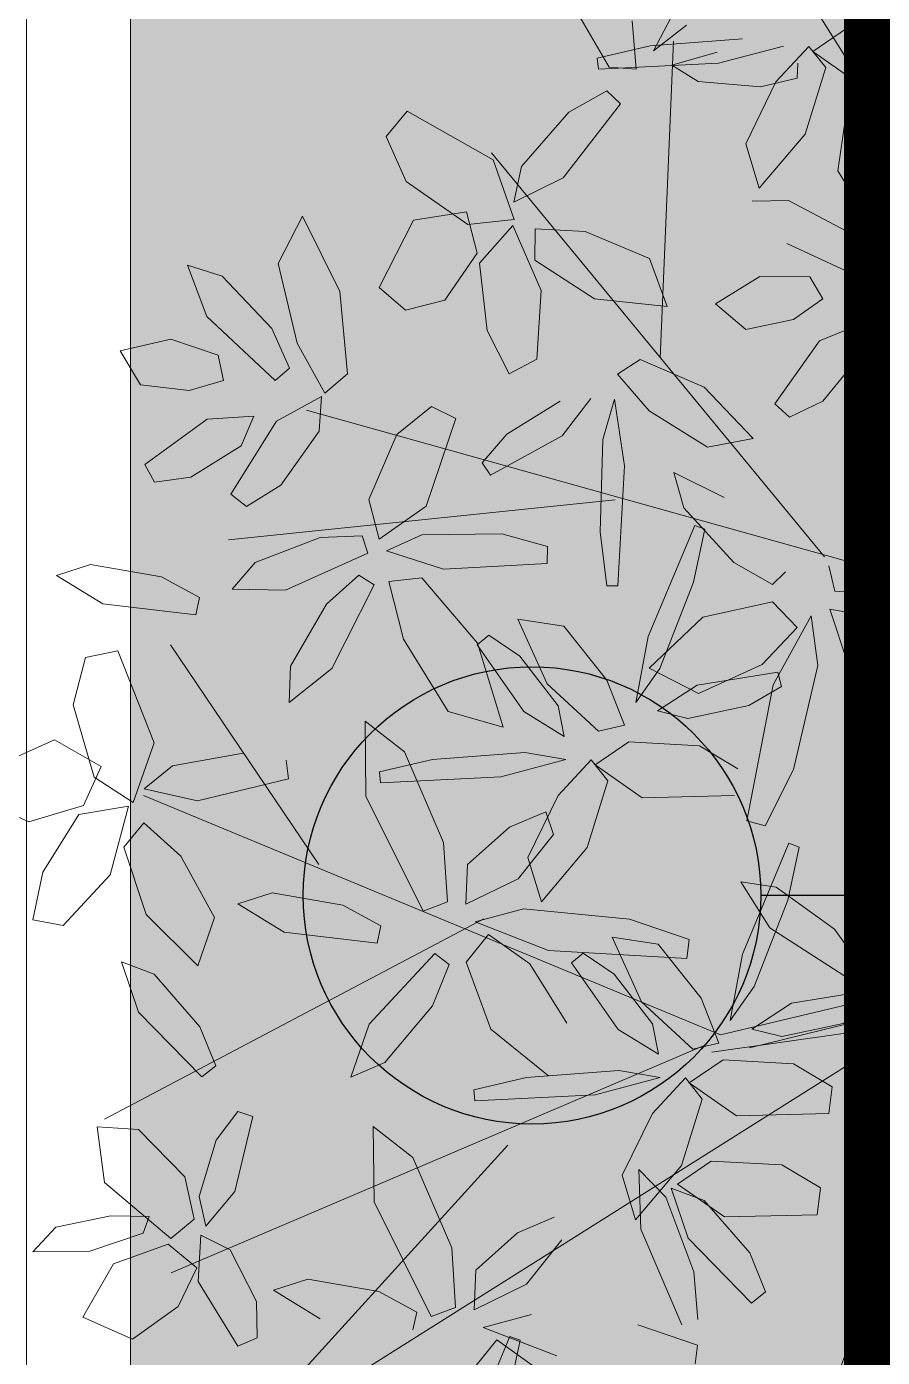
# Model space of a CAD drawing. Header units: metres. Extents: x 349703 to 349913, y 9282546 to 9282694.
# Drawn here: x 349772.334 to 349773.157, y 9282634.592 to 9282635.872 of the extents above; entities that cross this region are included whole.
import ezdxf

# ---------------------------------------------------------------- set-up
doc = ezdxf.new("R2010")
doc.units = ezdxf.units.M
doc.header["$LTSCALE"] = 0.25
for name, color, linetype, lineweight in [('AREA-VERDE', 3, 'CONTINUOUS', 9), ('ARQ-FONDO', 253, 'CONTINUOUS', 9), ('LLORAD-SIMB', 1, 'CONTINUOUS', 25), ('LLORAD-TRAMO', 1, 'CONTINUOUS', 70)]:
    doc.layers.add(name, color=color, linetype=linetype, lineweight=lineweight)

# ---------------------------------------------------------------- blocks, each defined once
blk = doc.blocks.new('67')
at = {"layer": 'AREA-VERDE', "lineweight": 0, "true_color": 0xc4e4b2, "transparency": 33554687}
h = blk.add_hatch(color=3, dxfattribs=at)
h.dxf.hatch_style = 1
h.paths.add_polyline_path([(349446.7844, 9282633.4262), (349448.4105, 9282633.4262), (349448.4105, 9282637.096), (349446.7844, 9282637.096)])
at = {"layer": 'ARQ-FONDO', "flags": 128}
blk.add_lwpolyline([(349446.6839, 9282641.1169), (349448.5105, 9282641.1169), (349448.5105, 9282603.1406), (349448.054, 9282603.1406), (349448.054, 9282603.2406), (349447.8216, 9282603.2406), (349447.8216, 9282622.86), (349446.6844, 9282622.86), (349446.6844, 9282641.1169)], dxfattribs=at)
at = {"layer": 'ARQ-FONDO'}
blk.add_lwpolyline([(349446.7844, 9282637.096), (349448.4105, 9282637.096), (349448.4105, 9282633.4262), (349446.7844, 9282633.4262)], close=True, dxfattribs=at)
blk = doc.blocks.new('ARR2')
at = {"layer": 'ARQ-FONDO', "lineweight": 5}
for p, q in [((2740.9083, 1214.8699), (2740.3874, 1215.6998)), ((2740.2011, 1215.5801), (2740.2447, 1215.6629)), ((2740.1395, 1215.5571), (2740.0908, 1215.6409)), ((2740.1716, 1215.6216), (2740.1769, 1215.5545)), ((2740.2471, 1215.6155), (2740.2011, 1215.5801)), ((2740.4696, 1215.6112), (2740.4227, 1215.5791)), ((2740.5679, 1215.6056), (2740.4696, 1215.6112)), ((2740.1965, 1215.5868), (2740.325, 1215.5964)), ((2740.2106, 1215.153), (2740.2292, 1215.5932)), ((2740.1231, 1215.5696), (2740.1965, 1215.5868)), ((2740.1246, 1215.5544), (2740.1231, 1215.5696)), ((2740.2265, 1215.5599), (2740.2898, 1215.578)), ((2740.3822, 1215.5865), (2740.2916, 1215.5626)), ((2740.3715, 1215.5367), (2740.4174, 1215.5861)), ((2740.4174, 1215.5861), (2740.4407, 1215.5567)), ((2740.4227, 1215.5791), (2740.4881, 1215.5333)), ((2740.2916, 1215.5626), (2740.1246, 1215.5544)), ((2740.1769, 1215.5545), (2740.1395, 1215.5571)), ((2740.2634, 1215.5374), (2740.2265, 1215.5599)), ((2740.4021, 1215.5626), (2740.4012, 1215.5418)), ((2740.4407, 1215.5567), (2740.412, 1215.4642)), ((2740.3501, 1215.53), (2740.2634, 1215.5374)), ((2740.3295, 1215.4506), (2740.3715, 1215.5367)), ((2740.4012, 1215.5418), (2740.3501, 1215.53)), ((2740.1362, 1215.5242), (2740.0835, 1215.4945)), ((2740.1553, 1215.5061), (2740.1362, 1215.5242)), ((2739.8586, 1215.4962), (2739.8296, 1215.4607)), ((2739.9781, 1215.4281), (2739.8586, 1215.4962)), ((2740.0756, 1215.4032), (2740.1553, 1215.5061)), ((2740.0835, 1215.4945), (2740.0179, 1215.4191)), ((2740.4684, 1215.4864), (2740.4573, 1215.4131)), ((2739.8296, 1215.4607), (2739.8571, 1215.3984)), ((2740.412, 1215.4642), (2740.3481, 1215.3887)), ((2740.3481, 1215.3887), (2740.3295, 1215.4506)), ((2740.4388, 1214.8759), (2739.976, 1215.4379)), ((2740.0073, 1215.3451), (2739.9781, 1215.4281)), ((2740.0179, 1215.4191), (2740.0071, 1215.3694)), ((2740.0071, 1215.3694), (2740.0756, 1215.4032)), ((2740.4573, 1215.4131), (2740.5173, 1215.3163)), ((2739.8571, 1215.3984), (2739.9431, 1215.3383)), ((2740.389, 1215.3716), (2740.3382, 1215.371)), ((2740.4773, 1215.3247), (2740.389, 1215.3716)), ((2739.7133, 1215.35), (2739.6795, 1215.2841)), ((2739.7653, 1215.2453), (2739.7133, 1215.35)), ((2739.9413, 1215.356), (2739.8676, 1215.3444)), ((2739.9561, 1215.2983), (2739.9413, 1215.356)), ((2739.8676, 1215.3444), (2739.8196, 1215.2508)), ((2739.9431, 1215.3383), (2740.0073, 1215.3451)), ((2740.0056, 1215.3371), (2739.9592, 1215.2846)), ((2740.0452, 1215.2467), (2740.0056, 1215.3371)), ((2740.0367, 1215.3322), (2740.0362, 1215.2887)), ((2740.106, 1215.3285), (2740.0367, 1215.3322)), ((2740.1957, 1215.291), (2740.106, 1215.3285)), ((2740.3865, 1215.3118), (2740.5047, 1215.2573)), ((2740.5181, 1215.28), (2740.4773, 1215.3247)), ((2740.5173, 1215.3163), (2740.5759, 1215.2626)), ((2739.9112, 1215.2329), (2739.9561, 1215.2983)), ((2739.5532, 1215.2819), (2739.5802, 1215.2105)), ((2739.6016, 1215.2664), (2739.5532, 1215.2819)), ((2739.6795, 1215.2841), (2739.7057, 1215.1732)), ((2739.9592, 1215.2846), (2739.9701, 1215.1908)), ((2740.0362, 1215.2887), (2740.1191, 1215.2351)), ((2740.22, 1215.2242), (2740.1957, 1215.291)), ((2740.5047, 1215.2573), (2740.5181, 1215.28)), ((2739.6704, 1215.1939), (2739.6016, 1215.2664)), ((2740.3489, 1215.266), (2740.2873, 1215.2282)), ((2740.4185, 1215.2657), (2740.3489, 1215.266)), ((2740.4367, 1215.2349), (2740.4185, 1215.2657)), ((2739.7758, 1215.1308), (2739.7653, 1215.2453)), ((2739.8196, 1215.2508), (2739.8566, 1215.2193)), ((2740.0388, 1215.1509), (2740.0452, 1215.2467)), ((2739.8566, 1215.2193), (2739.9112, 1215.2329)), ((2740.1191, 1215.2351), (2740.22, 1215.2242)), ((2740.2873, 1215.2282), (2740.3294, 1215.1922)), ((2740.396, 1215.2062), (2740.4367, 1215.2349)), ((2739.5802, 1215.2105), (2739.675, 1215.1212)), ((2740.3294, 1215.1922), (2740.396, 1215.2062)), ((2740.4924, 1215.2011), (2740.4321, 1215.1766)), ((2740.4887, 1215.156), (2740.4924, 1215.2011)), ((2740.5243, 1215.2046), (2740.4964, 1215.088)), ((2739.6949, 1215.1385), (2739.6704, 1215.1939)), ((2739.9701, 1215.1908), (2740.0006, 1215.1305)), ((2739.53, 1215.179), (2739.4596, 1215.1626)), ((2739.4596, 1215.1626), (2739.4881, 1215.1152)), ((2739.5959, 1215.1565), (2739.53, 1215.179)), ((2739.7057, 1215.1732), (2739.7441, 1215.1036)), ((2740.4321, 1215.1766), (2740.3701, 1215.089)), ((2739.6034, 1215.1216), (2739.5959, 1215.1565)), ((2740.0006, 1215.1305), (2740.0388, 1215.1509)), ((2740.151, 1215.1302), (2740.1826, 1215.1504)), ((2740.1826, 1215.1504), (2740.2716, 1215.112)), ((2740.4365, 1215.0925), (2740.4887, 1215.156)), ((2739.675, 1215.1212), (2739.6949, 1215.1385)), ((2739.7441, 1215.1036), (2739.7758, 1215.1308)), ((2740.1952, 1215.0794), (2740.151, 1215.1302)), ((2739.4881, 1215.1152), (2739.5557, 1215.1074)), ((2739.5557, 1215.1074), (2739.6034, 1215.1216)), ((2740.2716, 1215.112), (2740.34, 1215.0406)), ((2739.7396, 1215.0992), (2739.6768, 1215.065)), ((2739.7365, 1215.0507), (2739.7396, 1215.0992)), ((2739.9972, 1215.0468), (2740.0713, 1215.0925)), ((2740.1143, 1215.0964), (2740.0742, 1215.0442)), ((2740.1309, 1215.0394), (2740.1468, 1215.0953)), ((2740.1468, 1215.0953), (2740.161, 1215.0027)), ((2740.3701, 1215.089), (2740.3905, 1215.0702)), ((2740.3905, 1215.0702), (2740.4365, 1215.0925)), ((2739.6455, 1215.0719), (2739.5805, 1215.0678)), ((2739.6277, 1215.0303), (2739.6455, 1215.0719)), ((2740.9134, 1214.7457), (2739.7186, 1215.0803)), ((2739.8927, 1215.0854), (2739.8445, 1215.0461)), ((2739.9262, 1215.0684), (2739.8927, 1215.0854)), ((2740.2764, 1215.0286), (2740.1952, 1215.0794)), ((2740.4964, 1215.088), (2740.5225, 1215.0785)), ((2739.5805, 1215.0678), (2739.4939, 1215.0044)), ((2739.6768, 1215.065), (2739.6133, 1214.9633)), ((2739.885, 1214.9464), (2739.9262, 1215.0684)), ((2739.6829, 1214.976), (2739.7365, 1215.0507)), ((2739.8445, 1215.0461), (2739.8056, 1214.9557)), ((2739.9632, 1215.007), (2739.9972, 1215.0468)), ((2740.0742, 1215.0442), (2739.9748, 1214.9897)), ((2740.1269, 1214.9107), (2740.1309, 1215.0394)), ((2740.34, 1215.0406), (2740.2764, 1215.0286)), ((2739.558, 1214.9867), (2739.6277, 1215.0303)), ((2739.4939, 1215.0044), (2739.5073, 1214.9801)), ((2739.9748, 1214.9897), (2739.9632, 1215.007)), ((2740.161, 1215.0027), (2740.1516, 1214.8357)), ((2739.5073, 1214.9801), (2739.558, 1214.9867)), ((2740.2295, 1214.9936), (2740.2993, 1214.9588)), ((2740.2433, 1214.9442), (2740.2295, 1214.9936)), ((2739.6133, 1214.9633), (2739.6351, 1214.946)), ((2739.6351, 1214.946), (2739.6829, 1214.976)), ((2740.1478, 1214.9555), (2739.6101, 1214.8999)), ((2739.8056, 1214.9557), (2739.8197, 1214.9006)), ((2739.8197, 1214.9006), (2739.885, 1214.9464)), ((2740.3129, 1214.8681), (2740.2433, 1214.9442)), ((2739.7376, 1214.9031), (2739.6474, 1214.8683)), ((2739.7961, 1214.9051), (2739.7376, 1214.9031)), ((2739.804, 1214.8814), (2739.7961, 1214.9051)), ((2739.879, 1214.9068), (2739.8301, 1214.8844)), ((2739.9901, 1214.9079), (2739.879, 1214.9068)), ((2740.054, 1214.8904), (2739.9901, 1214.9079)), ((2740.1363, 1214.8359), (2740.1269, 1214.9107)), ((2740.194, 1214.7655), (2740.2585, 1214.9199)), ((2740.2728, 1214.9146), (2740.2568, 1214.841)), ((2740.2585, 1214.9199), (2740.2728, 1214.9146)), ((2740.0534, 1214.8668), (2740.054, 1214.8904)), ((2739.6474, 1214.8683), (2739.6156, 1214.8313)), ((2739.6893, 1214.8297), (2739.804, 1214.8814)), ((2739.8301, 1214.8844), (2739.9091, 1214.8588)), ((2739.9091, 1214.8588), (2740.0534, 1214.8668)), ((2740.3669, 1214.8376), (2740.3129, 1214.8681)), ((2740.4822, 1214.8564), (2740.5556, 1214.8737)), ((2739.4186, 1214.8655), (2739.3709, 1214.8502)), ((2739.3709, 1214.8502), (2739.4356, 1214.8106)), ((2739.5171, 1214.8484), (2739.4186, 1214.8655)), ((2739.5701, 1214.8197), (2739.5171, 1214.8484)), ((2739.7915, 1214.8504), (2739.7464, 1214.8104)), ((2739.8126, 1214.837), (2739.7915, 1214.8504)), ((2740.3846, 1214.8552), (2740.3669, 1214.8376)), ((2740.4451, 1214.8636), (2740.4533, 1214.8284)), ((2740.4837, 1214.8412), (2740.4822, 1214.8564)), ((2740.6508, 1214.8495), (2740.4837, 1214.8412)), ((2739.6156, 1214.8313), (2739.6893, 1214.8297)), ((2739.754, 1214.7209), (2739.8126, 1214.837)), ((2739.833, 1214.842), (2739.8791, 1214.847)), ((2739.8538, 1214.7616), (2739.833, 1214.842)), ((2739.8791, 1214.847), (2739.9563, 1214.7558)), ((2740.1516, 1214.8357), (2740.1363, 1214.8359)), ((2740.2568, 1214.841), (2740.2102, 1214.7209)), ((2739.4356, 1214.8106), (2739.5648, 1214.7953)), ((2739.5648, 1214.7953), (2739.5701, 1214.8197)), ((2740.3668, 1214.8135), (2740.2699, 1214.792)), ((2740.4009, 1214.7777), (2740.3668, 1214.8135)), ((2740.4533, 1214.8284), (2740.5361, 1214.8228)), ((2739.7464, 1214.8104), (2739.6966, 1214.7238)), ((2740.4206, 1214.794), (2740.3678, 1214.698)), ((2740.4296, 1214.7249), (2740.4206, 1214.794)), ((2740.4466, 1214.8032), (2740.5011, 1214.7936)), ((2740.4721, 1214.7265), (2740.4466, 1214.8032)), ((2740.5011, 1214.7936), (2740.5447, 1214.7292)), ((2740.0127, 1214.7894), (2740.0766, 1214.7795)), ((2740.0534, 1214.6993), (2740.0127, 1214.7894)), ((2740.0766, 1214.7795), (2740.1363, 1214.7046)), ((2740.2699, 1214.792), (2740.1951, 1214.7214)), ((2740.3525, 1214.7262), (2740.4009, 1214.7777)), ((2739.9155, 1214.661), (2739.8538, 1214.7616)), ((2739.9562, 1214.7539), (2739.9722, 1214.7673)), ((2739.9563, 1214.7558), (2739.9924, 1214.6394)), ((2739.9722, 1214.7673), (2740.0154, 1214.7377)), ((2740.1767, 1214.6735), (2740.194, 1214.7655)), ((2739.4565, 1214.7454), (2739.4116, 1214.7359)), ((2739.5069, 1214.6174), (2739.4565, 1214.7454)), ((2739.7357, 1214.4481), (2739.5297, 1214.7537)), ((2740.0209, 1214.6608), (2739.9562, 1214.7539)), ((2740.0154, 1214.7377), (2740.0687, 1214.6688)), ((2739.4116, 1214.7359), (2739.3941, 1214.6702)), ((2739.6966, 1214.7238), (2739.6946, 1214.6737)), ((2739.6946, 1214.6737), (2739.754, 1214.7209)), ((2740.2102, 1214.7209), (2740.1767, 1214.6735)), ((2740.1951, 1214.7214), (2740.2639, 1214.6861)), ((2740.2639, 1214.6861), (2740.3525, 1214.7262)), ((2740.3958, 1214.5805), (2740.4296, 1214.7249)), ((2740.1363, 1214.7046), (2740.1611, 1214.6419)), ((2740.2621, 1214.6975), (2740.3739, 1214.7159)), ((2740.3739, 1214.7159), (2740.3792, 1214.6957)), ((2740.1246, 1214.6335), (2740.0534, 1214.6993)), ((2740.2069, 1214.6617), (2740.2621, 1214.6975)), ((2740.3678, 1214.698), (2740.3311, 1214.5088)), ((2740.3792, 1214.6957), (2740.3339, 1214.6694)), ((2739.3941, 1214.6702), (2739.4234, 1214.5694)), ((2740.0687, 1214.6688), (2740.077, 1214.6264)), ((2740.3339, 1214.6694), (2740.2488, 1214.651)), ((2739.8002, 1214.6476), (2739.8013, 1214.543)), ((2739.8551, 1214.6047), (2739.8002, 1214.6476)), ((2739.9924, 1214.6394), (2739.9155, 1214.661)), ((2740.077, 1214.6264), (2740.0209, 1214.6608)), ((2740.2488, 1214.651), (2740.2069, 1214.6617)), ((2740.1611, 1214.6419), (2740.1246, 1214.6335)), ((2739.3684, 1214.6215), (2739.2724, 1214.5786)), ((2739.4331, 1214.5843), (2739.3684, 1214.6215)), ((2739.4777, 1214.5345), (2739.5069, 1214.6174)), ((2740.1668, 1214.6187), (2740.1199, 1214.5866)), ((2740.2651, 1214.6131), (2740.1668, 1214.6187)), ((2740.3185, 1214.5812), (2740.2651, 1214.6131)), ((2739.6307, 1214.6032), (2739.5323, 1214.5855)), ((2739.6939, 1214.5672), (2739.6904, 1214.5933)), ((2739.8203, 1214.5771), (2739.8937, 1214.5944)), ((2739.9093, 1214.4789), (2739.8551, 1214.6047)), ((2739.8937, 1214.5944), (2740.0221, 1214.604)), ((2740.0793, 1214.594), (2739.9888, 1214.5701)), ((2740.0221, 1214.604), (2740.0793, 1214.594)), ((2740.0687, 1214.5443), (2740.1145, 1214.5936)), ((2740.1145, 1214.5936), (2740.1379, 1214.5643)), ((2739.4085, 1214.5301), (2739.4331, 1214.5843)), ((2739.5323, 1214.5855), (2739.4928, 1214.5535)), ((2739.8217, 1214.5619), (2739.8203, 1214.5771)), ((2739.9888, 1214.5701), (2739.8217, 1214.5619)), ((2740.1199, 1214.5866), (2740.1853, 1214.5408)), ((2740.3567, 1214.502), (2740.3958, 1214.5805)), ((2739.4234, 1214.5694), (2739.4777, 1214.5345)), ((2739.4928, 1214.5535), (2739.5673, 1214.5369)), ((2739.5673, 1214.5369), (2739.6939, 1214.5672)), ((2740.1379, 1214.5643), (2740.1091, 1214.4717)), ((2740.2945, 1214.2111), (2739.492, 1214.5443)), ((2739.8013, 1214.543), (2739.8809, 1214.3833)), ((2740.0267, 1214.4581), (2740.0687, 1214.5443)), ((2740.1853, 1214.5408), (2740.314, 1214.544)), ((2739.2815, 1214.5308), (2739.3325, 1214.5073)), ((2739.3325, 1214.5073), (2739.4085, 1214.5301)), ((2739.4023, 1214.5175), (2739.352, 1214.4375)), ((2739.4714, 1214.5293), (2739.4023, 1214.5175)), ((2739.4456, 1214.434), (2739.4714, 1214.5293)), ((2740.0008, 1214.4999), (2740.0516, 1214.5215)), ((2740.0516, 1214.5215), (2740.0623, 1214.4899)), ((2739.4925, 1214.506), (2739.4649, 1214.4724)), ((2739.5442, 1214.4597), (2739.4925, 1214.506)), ((2739.9428, 1214.4481), (2740.0008, 1214.4999)), ((2740.3311, 1214.5088), (2740.3567, 1214.502)), ((2739.9147, 1214.3961), (2739.9093, 1214.4789)), ((2740.0623, 1214.4899), (2740.0131, 1214.4282)), ((2740.3251, 1214.3232), (2740.3896, 1214.4776)), ((2740.3896, 1214.4776), (2740.4039, 1214.4723)), ((2739.4649, 1214.4724), (2739.4959, 1214.3786)), ((2739.5906, 1214.3743), (2739.5442, 1214.4597)), ((2740.1091, 1214.4717), (2740.0453, 1214.3962)), ((2740.4039, 1214.4723), (2740.3879, 1214.3987)), ((2739.9405, 1214.3928), (2739.9428, 1214.4481)), ((2740.0453, 1214.3962), (2740.0267, 1214.4581)), ((2739.352, 1214.4375), (2739.338, 1214.3714)), ((2739.3805, 1214.3634), (2739.4456, 1214.434)), ((2740.0131, 1214.4282), (2739.9405, 1214.3928)), ((2740.3225, 1214.4241), (2740.3631, 1214.3601)), ((2740.372, 1214.4168), (2740.3225, 1214.4241)), ((2739.6708, 1214.4087), (2739.6231, 1214.3935)), ((2739.7693, 1214.3916), (2739.6708, 1214.4087)), ((2740.4529, 1214.3582), (2740.372, 1214.4168)), ((2739.6231, 1214.3935), (2739.6878, 1214.3539)), ((2739.8223, 1214.3629), (2739.7693, 1214.3916)), ((2739.8809, 1214.3833), (2739.9147, 1214.3961)), ((2740.0204, 1214.3863), (2739.9531, 1214.3682)), ((2740.168, 1214.372), (2740.0204, 1214.3863)), ((2740.3879, 1214.3987), (2740.3413, 1214.2785)), ((2739.338, 1214.3714), (2739.3805, 1214.3634)), ((2739.9655, 1214.3726), (2739.4378, 1214.0937)), ((2739.4959, 1214.3786), (2739.5677, 1214.307)), ((2739.5677, 1214.307), (2739.5906, 1214.3743)), ((2739.9531, 1214.3682), (2740.0553, 1214.3287)), ((2740.251, 1214.3436), (2740.168, 1214.372)), ((2739.6878, 1214.3539), (2739.817, 1214.3385)), ((2739.817, 1214.3385), (2739.8223, 1214.3629)), ((2739.9718, 1214.3509), (2739.9409, 1214.3123)), ((2740.0294, 1214.3098), (2739.9718, 1214.3509)), ((2740.9352, 1214.3642), (2740.2945, 1214.2111)), ((2740.3631, 1214.3601), (2740.4724, 1214.2895)), ((2740.4879, 1214.3091), (2740.4529, 1214.3582)), ((2740.1438, 1214.347), (2740.2077, 1214.3372)), ((2740.1845, 1214.2569), (2740.1438, 1214.347)), ((2740.2077, 1214.3372), (2740.2674, 1214.2622)), ((2740.2477, 1214.3174), (2740.251, 1214.3436)), ((2740.3345, 1214.1933), (2740.9358, 1214.3402)), ((2739.4613, 1214.3126), (2739.4851, 1214.2428)), ((2739.5071, 1214.2954), (2739.4613, 1214.3126)), ((2739.8059, 1214.2262), (2739.8972, 1214.3245)), ((2739.8972, 1214.3245), (2739.917, 1214.3092)), ((2739.9409, 1214.3123), (2739.9751, 1214.2191)), ((2740.0553, 1214.3287), (2740.2477, 1214.3174)), ((2740.0873, 1214.3116), (2740.1033, 1214.325)), ((2740.152, 1214.2185), (2740.0873, 1214.3116)), ((2740.1033, 1214.325), (2740.1465, 1214.2954)), ((2740.3077, 1214.2312), (2740.3251, 1214.3232)), ((2739.5706, 1214.2225), (2739.5071, 1214.2954)), ((2739.917, 1214.3092), (2739.8939, 1214.2517)), ((2740.0808, 1214.2273), (2740.0294, 1214.3098)), ((2740.1465, 1214.2954), (2740.1997, 1214.2265)), ((2740.4724, 1214.2895), (2740.4879, 1214.3091)), ((2740.3413, 1214.2785), (2740.3077, 1214.2312)), ((2740.2557, 1214.1911), (2740.1845, 1214.2569)), ((2740.2674, 1214.2622), (2740.2922, 1214.1996)), ((2740.3932, 1214.2552), (2740.505, 1214.2735)), ((2740.505, 1214.2735), (2740.5103, 1214.2534)), ((2739.4851, 1214.2428), (2739.573, 1214.1527)), ((2739.8939, 1214.2517), (2739.8278, 1214.1726)), ((2740.338, 1214.2193), (2740.3932, 1214.2552)), ((2740.5103, 1214.2534), (2740.4649, 1214.2271)), ((2739.5925, 1214.1683), (2739.5706, 1214.2225)), ((2739.6024, 1213.6218), (2740.5631, 1214.2272)), ((2739.7806, 1214.1524), (2739.8059, 1214.2262)), ((2739.9751, 1214.2191), (2740.055, 1214.1543)), ((2740.2081, 1214.1841), (2740.152, 1214.2185)), ((2740.1997, 1214.2265), (2740.2081, 1214.1841)), ((2740.2821, 1214.1872), (2740.5631, 1214.2272)), ((2740.3798, 1214.2087), (2740.338, 1214.2193)), ((2740.6354, 1214.2321), (2740.3772, 1213.5152)), ((2740.4649, 1214.2271), (2740.3798, 1214.2087)), ((2740.275, 1214.1978), (2739.5306, 1213.8801)), ((2740.2922, 1214.1996), (2740.2557, 1214.1911)), ((2739.573, 1214.1527), (2739.5925, 1214.1683)), ((2739.8278, 1214.1726), (2739.7806, 1214.1524)), ((2740.2979, 1214.1764), (2740.251, 1214.1443)), ((2740.3961, 1214.1708), (2740.2979, 1214.1764)), ((2740.4496, 1214.1389), (2740.3961, 1214.1708)), ((2739.9514, 1214.1348), (2740.0247, 1214.152)), ((2740.0247, 1214.152), (2740.1532, 1214.1616)), ((2740.2104, 1214.1517), (2740.1199, 1214.1278)), ((2740.1532, 1214.1616), (2740.2104, 1214.1517)), ((2740.1997, 1214.1019), (2740.2456, 1214.1512)), ((2740.2456, 1214.1512), (2740.269, 1214.1219)), ((2740.251, 1214.1443), (2740.3164, 1214.0985)), ((2739.9528, 1214.1196), (2739.9514, 1214.1348)), ((2740.1199, 1214.1278), (2739.9528, 1214.1196)), ((2740.4451, 1214.1016), (2740.4496, 1214.1389)), ((2740.269, 1214.1219), (2740.2402, 1214.0293)), ((2739.6232, 1214.1048), (2739.5933, 1214.0649)), ((2739.6192, 1213.9933), (2739.6442, 1214.0974)), ((2739.6442, 1214.0974), (2739.6232, 1214.1048)), ((2740.1577, 1214.0158), (2740.1997, 1214.1019)), ((2740.3164, 1214.0985), (2740.4451, 1214.1016)), ((2739.4275, 1214.0832), (2739.4379, 1214.006)), ((2739.4852, 1214.0795), (2739.4275, 1214.0832)), ((2739.5495, 1214.0136), (2739.4852, 1214.0795)), ((2739.8116, 1214.0835), (2739.8126, 1213.9789)), ((2739.8665, 1214.0407), (2739.8116, 1214.0835)), ((2739.5933, 1214.0649), (2739.5695, 1213.9862)), ((2739.9988, 1214.0577), (2739.6024, 1213.6218)), ((2739.9206, 1213.9149), (2739.8665, 1214.0407)), ((2740.2815, 1214.0357), (2740.2346, 1214.0036)), ((2740.3798, 1214.0302), (2740.2815, 1214.0357)), ((2740.1764, 1213.9539), (2740.1577, 1214.0158)), ((2740.2402, 1214.0293), (2740.1764, 1213.9539)), ((2740.1806, 1214.0237), (2740.1836, 1213.9407)), ((2740.2183, 1213.9854), (2740.1806, 1214.0237)), ((2740.4332, 1213.9983), (2740.3798, 1214.0302)), ((2739.4379, 1214.006), (2739.5303, 1213.928)), ((2739.5623, 1213.9548), (2739.5495, 1214.0136)), ((2740.2258, 1213.998), (2740.2495, 1213.9283)), ((2740.2715, 1213.9808), (2740.2258, 1213.998)), ((2740.2346, 1214.0036), (2740.3, 1213.9579)), ((2740.4287, 1213.961), (2740.4332, 1213.9983)), ((2739.5695, 1213.9862), (2739.5786, 1213.9451)), ((2739.5786, 1213.9451), (2739.6192, 1213.9933)), ((2739.8126, 1213.9789), (2739.8923, 1213.8193)), ((2740.2574, 1213.8814), (2740.2183, 1213.9854)), ((2740.3351, 1213.908), (2740.2715, 1213.9808)), ((2739.3704, 1213.9437), (2739.4465, 1213.9596)), ((2739.4465, 1213.9596), (2739.5001, 1213.9584)), ((2740.3, 1213.9579), (2740.4287, 1213.961)), ((2739.3382, 1213.9093), (2739.3704, 1213.9437)), ((2739.5001, 1213.9584), (2739.4916, 1213.9352)), ((2739.5303, 1213.928), (2739.5623, 1213.9548)), ((2740.0122, 1213.9358), (2740.063, 1213.9574)), ((2740.1836, 1213.9407), (2740.2405, 1213.8078)), ((2739.4916, 1213.9352), (2739.4174, 1213.9104)), ((2739.5716, 1213.9325), (2739.5681, 1213.8679)), ((2739.6124, 1213.9121), (2739.5716, 1213.9325)), ((2739.9542, 1213.884), (2740.0122, 1213.9358)), ((2740.0736, 1213.9259), (2740.0245, 1213.8642)), ((2740.2495, 1213.9283), (2740.3375, 1213.8381)), ((2739.4174, 1213.9104), (2739.3382, 1213.9093)), ((2739.5265, 1213.9202), (2739.4505, 1213.8928)), ((2739.5661, 1213.887), (2739.5265, 1213.9202)), ((2739.6492, 1213.8404), (2739.6124, 1213.9121)), ((2739.926, 1213.8321), (2739.9206, 1213.9149)), ((2740.357, 1213.8537), (2740.3351, 1213.908)), ((2739.4505, 1213.8928), (2739.4079, 1213.8186)), ((2739.5402, 1213.8332), (2739.5661, 1213.887)), ((2739.5681, 1213.8679), (2739.6233, 1213.778)), ((2739.7206, 1213.8712), (2739.6729, 1213.856)), ((2739.8191, 1213.8541), (2739.7206, 1213.8712)), ((2739.9519, 1213.8288), (2739.9542, 1213.884)), ((2740.2628, 1213.8153), (2740.2574, 1213.8814)), ((2739.6729, 1213.856), (2739.7376, 1213.8164)), ((2739.8721, 1213.8254), (2739.8191, 1213.8541)), ((2740.0245, 1213.8642), (2739.9519, 1213.8288)), ((2740.3375, 1213.8381), (2740.357, 1213.8537)), ((2739.4768, 1213.7881), (2739.5402, 1213.8332)), ((2739.65, 1213.7897), (2739.6492, 1213.8404)), ((2739.8923, 1213.8193), (2739.926, 1213.8321)), ((2739.4079, 1213.8186), (2739.4768, 1213.7881)), ((2739.8668, 1213.801), (2739.8721, 1213.8254)), ((2740.0317, 1213.8223), (2739.9645, 1213.8042)), ((2739.9645, 1213.8042), (2740.0667, 1213.7646)), ((2740.2623, 1213.7796), (2740.1793, 1213.808)), ((2739.6233, 1213.778), (2739.65, 1213.7897)), ((2739.9372, 1213.6373), (2740.0016, 1213.7916)), ((2739.9832, 1213.7869), (2739.9522, 1213.7483)), ((2740.0407, 1213.7457), (2739.9832, 1213.7869)), ((2740.016, 1213.7864), (2740, 1213.7127)), ((2740.0016, 1213.7916), (2740.016, 1213.7864)), ((2740.259, 1213.7534), (2740.2623, 1213.7796))]:
    blk.add_line(p, q, dxfattribs=at)

msp = doc.modelspace()

# ---------------------------------------------------------------- linework, layer by layer
at = {"layer": 'LLORAD-SIMB'}
msp.add_line((349773.27, 9282635.0362), (349773.04, 9282635.0362), dxfattribs=at)
msp.add_circle((349772.82, 9282635.0362), 0.22, dxfattribs=at)
at = {"layer": 'LLORAD-TRAMO', "const_width": 0.3}
msp.add_lwpolyline([(349773.27, 9282637.44), (349773.27, 9282637.19), (349773.27, 9282636.94), (349773.27, 9282636.69), (349773.27, 9282636.44), (349773.27, 9282636.19), (349773.27, 9282635.94), (349773.27, 9282635.69), (349773.27, 9282635.44), (349773.27, 9282635.19), (349773.27, 9282634.94), (349773.27, 9282634.69), (349773.27, 9282634.44), (349773.27, 9282634.19), (349773.27, 9282633.94), (349773.27, 9282633.69), (349773.27, 9282633.44), (349773.27, 9282633.19)], dxfattribs=at)

# ---------------------------------------------------------------- block references
at = {"layer": 'ARQ-FONDO'}
msp.add_blockref('67', (325.6495, 0), dxfattribs=at)
at = {"layer": 'ARQ-FONDO', "xscale": 0.6917913537138002, "yscale": 0.6917913537138002, "zscale": 0.6917913537138002}
msp.add_blockref('ARR2', (347877.2894, 9281794.9212), dxfattribs=at)

doc.saveas('drawing.dxf')
